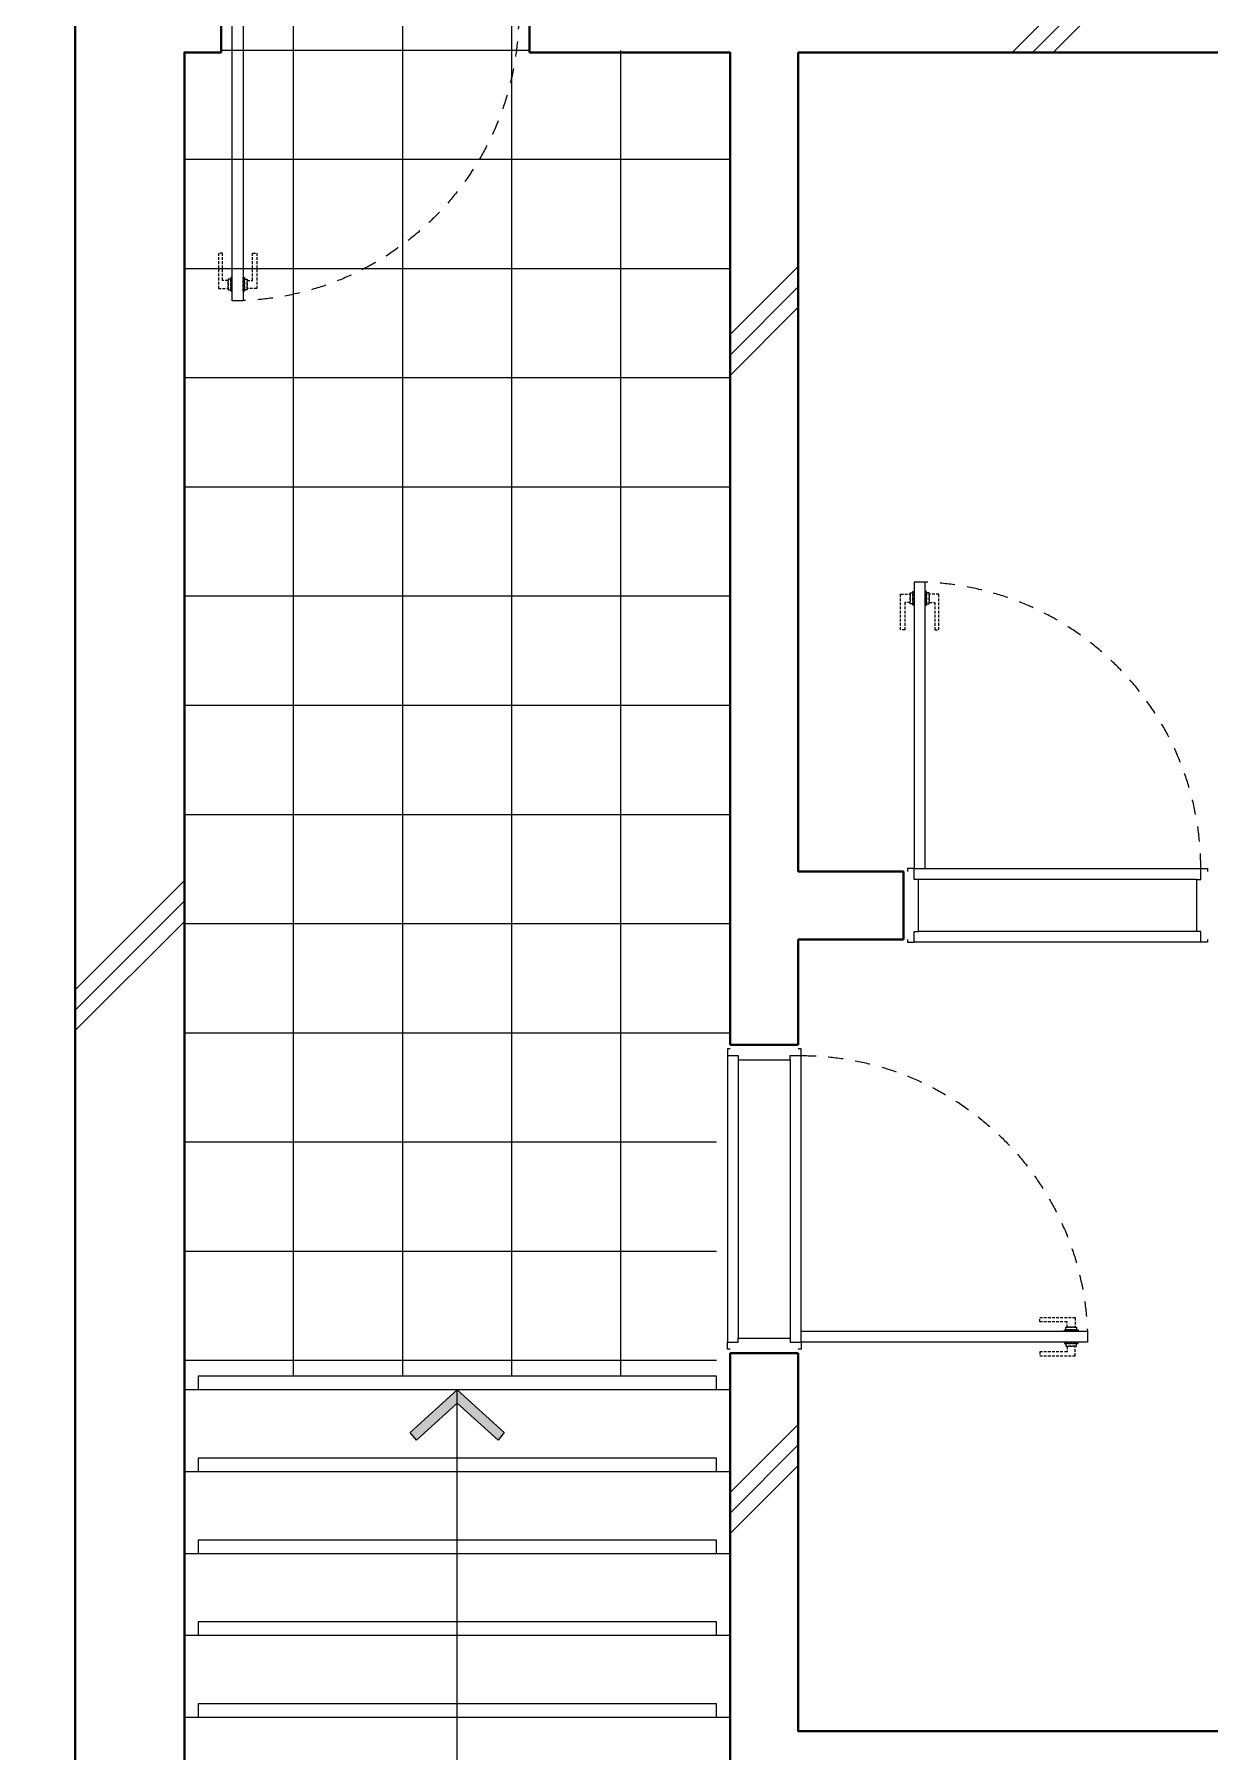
# Model space of a CAD drawing. Header units: millimetres. Extents: x 4003075 to 5615882, y 1445368 to 2591247.
# Drawn here: x 5487975 to 5492283, y 2451243 to 2457534 of the extents above; entities that cross this region are included whole.
import ezdxf

# ---------------------------------------------------------------- set-up
doc = ezdxf.new("R2010")
doc.units = ezdxf.units.MM
doc.linetypes.add('XR-평면도$0$DASHEDX2', pattern=[1.5, 1, -0.5])
doc.linetypes.add('XR-평면도$0$HID', pattern=[2, 1.1, -0.9])
for name, color, linetype, lineweight in [('XR-평면도$0$A-CONC-LIN1', 9, 'Continuous', 40), ('XR-평면도$0$A-DWXM-DOOR', 9, 'Continuous', 25), ('XR-평면도$0$A-ELEV-LIN2', 9, 'Continuous', 25), ('XR-평면도$0$A-ELEV-LIN3', 9, 'Continuous', 18), ('XR-평면도$0$A-SSXM-STAIR', 9, 'Continuous', 25), ('XR-평면도$0$A-XXXX-SYMB', 9, 'Continuous', 25)]:
    doc.layers.add(name, color=color, linetype=linetype, lineweight=lineweight)
doc.layers.add('XR-평면도$0$A-CONC-SOLD', color=9, linetype='Continuous')
doc.layers.add('XR-평면도$0$A-ELEV-PATT', color=9, linetype='Continuous')

# ---------------------------------------------------------------- blocks, each defined once
blk = doc.blocks.new('XR-평면도$0$ARROW')
blk.add_lwpolyline([(-0.002, 0.87), (0.738, 0), (-0.002, -0.87), (0.15, -1), (1, 0), (0.15, 1)], close=True)
for points in [[(-0.002, 0.87), (0.15, 1), (0.738, 0), (1, 0)], [(0.738, 0), (1, 0), (-0.002, -0.87), (0.15, -1)]]:
    blk.add_solid(points)
blk = doc.blocks.new('XR-평면도$0$도어_008')
at = {"layer": 'XR-평면도$0$A-DWXM-DOOR', "color": 9, "linetype": 'XR-평면도$0$DASHEDX2', "ltscale": 10}
for points in [[(20, 1010), (20, 970), (10, 970), (10, 1010)], [(20, 965), (20, 1015), (25, 1015), (25, 965)], [(70, 965), (70, 1015), (65, 1015), (65, 965)], [(70, 1010), (70, 970), (80, 970), (80, 1010)], [(-25, 1005), (10, 1005), (10, 975), (-10, 975), (-10, 875), (-25, 875)], [(115, 1005), (80, 1005), (80, 975), (100, 975), (100, 875), (115, 875)]]:
    blk.add_lwpolyline(points, close=True, dxfattribs=at)
at = {"layer": 'XR-평면도$0$A-DWXM-DOOR'}
blk.add_lwpolyline([(65, 0), (65, 1050), (25, 1050), (25, 0)], close=True, dxfattribs=at)
at = {"layer": 'XR-평면도$0$A-DWXM-DOOR', "color": 0}
for points in [[(0, -260), (0, -270), (25, -270), (25, -230), (40, -230), (40, -40), (25, -40), (25, 0), (0, 0), (0, -10)], [(1100, -260), (1100, -270), (1075, -270), (1075, -230), (1060, -230), (1060, -40), (1075, -40), (1075, 0), (1100, 0), (1100, -10)]]:
    blk.add_lwpolyline(points, dxfattribs=at)
at = {"layer": 'XR-평면도$0$A-DWXM-DOOR', "color": 9}
for points in [[(25, 0), (1075, 0)], [(1060, -40), (40, -40)], [(1060, -230), (40, -230)], [(1075, -270), (25, -270)]]:
    blk.add_lwpolyline(points, dxfattribs=at)
at = {"layer": 'XR-평면도$0$A-DWXM-DOOR', "color": 1, "linetype": 'XR-평면도$0$HID', "ltscale": 50}
blk.add_arc((25, 0), 1050, 0, 90, dxfattribs=at)
blk = doc.blocks.new('XR-평면도$0$CORE_01_기준층(220124)')
at = {"layer": 'XR-평면도$0$A-CONC-SOLD'}
h = blk.add_hatch(dxfattribs=at)
h.set_pattern_fill('CONC', color=256, scale=100)
h.set_pattern_definition([(45, (-392000.2, -757620.6), (-2121.32, 2121.32), []), (45, (-392000.2, -757545.6), (-2121.32, 2121.32), []), (45, (-392000.2, -757470.6), (-2121.32, 2121.32), [])])
h.paths.add_polyline_path([(9450, -9450), (9450, -12000), (4500, -12000), (4500, -9450), (5000, -9450), (5000, -9200), (4250, -9200), (4250, -12000), (400, -12000), (400, -8915), (0, -8915), (0, -12400), (9850, -12400), (9850, 0), (1650, 0), (1650, -400), (2400, -400), (2400, -4050), (2650, -4050), (2650, -3650), (3050, -3650), (3050, -3400), (2650, -3400), (2650, -400), (9450, -400), (9450, -3400), (4150, -3400), (4150, -3650), (5250, -3650), (5250, -6550), (2650, -6550), (2650, -5150), (2400, -5150), (2400, -6800), (5900, -6800), (5900, -6550), (5500, -6550), (5500, -3650), (6900, -3650), (6900, -6550), (6500, -6550), (6500, -6800), (7650, -6800), (7650, -6550), (7150, -6550), (7150, -3650), (9450, -3650), (9450, -6550), (8950, -6550), (8950, -6800), (9450, -6800), (9450, -9200), (8850, -9200), (8850, -9450)])
h.paths.add_polyline_path([(6300, -9200), (6300, -9450), (7550, -9450), (7550, -9200)], flags=17)
h.paths.add_polyline_path([(400, -400), (535, -400), (535, 0), (0, 0), (0, -7100), (400, -7100)], flags=17)
at = {"layer": 'XR-평면도$0$A-CONC-LIN1'}
for points in [[(0, -7085), (0, 0), (535, 0)], [(535, 0), (535, -400)], [(1665, 0), (1665, -400)], [(535, -400), (400, -400), (400, -7085)], [(2400, -4035), (2400, -400), (1665, -400)], [(2650, -400), (9450, -400), (9450, -3400)], [(2650, -400), (2650, -3400), (3035, -3400)], [(3035, -3650), (3035, -3400)], [(5250, -3650), (5250, -6550), (2650, -6550), (2650, -5165)], [(2650, -4035), (2650, -3650)], [(3035, -3650), (2650, -3650)], [(2650, -4035), (2400, -4035)], [(5885, -6550), (5885, -6800), (2400, -6800), (2400, -5165)], [(2650, -5165), (2400, -5165)]]:
    blk.add_lwpolyline(points, dxfattribs=at)
at = {"layer": 'XR-평면도$0$A-ELEV-LIN3'}
for points in [[(2350, -5300), (2350, -5250), (450, -5250), (450, -5300)], [(2350, -5600), (2350, -5550), (450, -5550), (450, -5600)], [(2350, -5900), (2350, -5850), (450, -5850), (450, -5900)], [(2350, -6200), (2350, -6150), (450, -6150), (450, -6200)], [(2350, -6500), (2350, -6450), (450, -6450), (450, -6500)]]:
    blk.add_lwpolyline(points, dxfattribs=at)
at = {"layer": 'XR-평면도$0$A-SSXM-STAIR'}
for points in [[(2400, -5300), (400, -5300)], [(2400, -5600), (400, -5600)], [(2400, -5900), (400, -5900)], [(2400, -6200), (400, -6200)], [(2400, -6500), (400, -6500)]]:
    blk.add_lwpolyline(points, dxfattribs=at)
at = {"layer": 'XR-평면도$0$A-XXXX-SYMB'}
blk.add_lwpolyline([(1400, -6800), (1400, -5300)], dxfattribs=at)
at = {"xscale": -1}
for p, rotation in [((550, -260), 180), ((2660, -5150), 270)]:
    blk.add_blockref('XR-평면도$0$도어_008', p, dxfattribs=dict(at, rotation=rotation))
blk.add_blockref('XR-평면도$0$도어_008', (3050, -3390))
at = {"layer": 'XR-평면도$0$A-XXXX-SYMB', "xscale": -183.0041772266864, "yscale": 172.3206394866588, "zscale": 183.004177226685, "rotation": 270}
blk.add_blockref('XR-평면도$0$ARROW', (1400, -5483), dxfattribs=at)
blk = doc.blocks.new('XR-평면도$0$고정식램프(5F)')
at = {"layer": 'XR-평면도$0$A-ELEV-LIN2'}
blk.add_lwpolyline([(0, 7200), (0, 200), (4450, 200), (4450, 7200)], close=True, dxfattribs=at)

msp = doc.modelspace()

# ---------------------------------------------------------------- linework, layer by layer
at = {"layer": 'XR-평면도$0$A-ELEV-PATT'}
for p, q in [((5488925, 2452617.6), (5488925, 2457615.2)), ((5488925, 2452617.6), (5488925, 2457615.2)), ((5488925, 2452617.6), (5488925, 2457615.2)), ((5489325, 2452617.6), (5489325, 2457615.2)), ((5489325, 2452617.6), (5489325, 2457615.2)), ((5489325, 2452617.6), (5489325, 2457615.2)), ((5489725, 2452617.6), (5489725, 2457615.2)), ((5489725, 2452617.6), (5489725, 2457615.2)), ((5489725, 2452617.6), (5489725, 2457615.2)), ((5489790, 2457475.2), (5488660, 2457475.2)), ((5489790, 2457475.2), (5488660, 2457475.2)), ((5489790, 2457475.2), (5488660, 2457475.2)), ((5490125, 2452617.6), (5490125, 2457475.2)), ((5490125, 2452617.6), (5490125, 2457475.2)), ((5490125, 2452617.6), (5490125, 2457475.2)), ((5490525, 2457075.2), (5488525, 2457075.2)), ((5490525, 2457075.2), (5488525, 2457075.2)), ((5490525, 2457075.2), (5488525, 2457075.2)), ((5490525, 2456675.2), (5488525, 2456675.2)), ((5490525, 2456675.2), (5488525, 2456675.2)), ((5490525, 2456675.2), (5488525, 2456675.2)), ((5490525, 2456675.2), (5488525, 2456675.2)), ((5490525, 2456675.2), (5488525, 2456675.2)), ((5490525, 2456675.2), (5488525, 2456675.2)), ((5490525, 2456275.2), (5488525, 2456275.2)), ((5490525, 2456275.2), (5488525, 2456275.2)), ((5490525, 2456275.2), (5488525, 2456275.2)), ((5490525, 2455875.2), (5488525, 2455875.2)), ((5490525, 2455875.2), (5488525, 2455875.2)), ((5490525, 2455875.2), (5488525, 2455875.2)), ((5490525, 2455475.2), (5488525, 2455475.2)), ((5490525, 2455475.2), (5488525, 2455475.2)), ((5490525, 2455475.2), (5488525, 2455475.2)), ((5490525, 2455075.2), (5488525, 2455075.2)), ((5490525, 2455075.2), (5488525, 2455075.2)), ((5490525, 2455075.2), (5488525, 2455075.2)), ((5490525, 2454675.2), (5488525, 2454675.2)), ((5490525, 2454675.2), (5488525, 2454675.2)), ((5490525, 2454675.2), (5488525, 2454675.2)), ((5490525, 2454275.2), (5488525, 2454275.2)), ((5490525, 2454275.2), (5488525, 2454275.2)), ((5490525, 2454275.2), (5488525, 2454275.2)), ((5490525, 2453875.2), (5488525, 2453875.2)), ((5490525, 2453875.2), (5488525, 2453875.2)), ((5490525, 2453875.2), (5488525, 2453875.2)), ((5490475, 2453475.2), (5488525, 2453475.2)), ((5490475, 2453475.2), (5488525, 2453475.2)), ((5490475, 2453475.2), (5488525, 2453475.2)), ((5490475, 2453075.2), (5488525, 2453075.2)), ((5490475, 2453075.2), (5488525, 2453075.2)), ((5490475, 2453075.2), (5488525, 2453075.2)), ((5490475, 2452675.2), (5488525, 2452675.2)), ((5490475, 2452675.2), (5488525, 2452675.2)), ((5490475, 2452675.2), (5488525, 2452675.2))]:
    msp.add_line(p, q, dxfattribs=at)

# ---------------------------------------------------------------- block references
for name, p in [('XR-평면도$0$고정식램프(5F)', (5483675, 2450667.6)), ('XR-평면도$0$고정식램프(5F)', (5483675, 2450667.6)), ('XR-평면도$0$고정식램프(5F)', (5483675, 2450667.6)), ('XR-평면도$0$CORE_01_기준층(220124)', (5488125, 2457867.6)), ('XR-평면도$0$CORE_01_기준층(220124)', (5488125, 2457867.6)), ('XR-평면도$0$CORE_01_기준층(220124)', (5488125, 2457867.6))]:
    msp.add_blockref(name, p)

doc.saveas('drawing.dxf')
